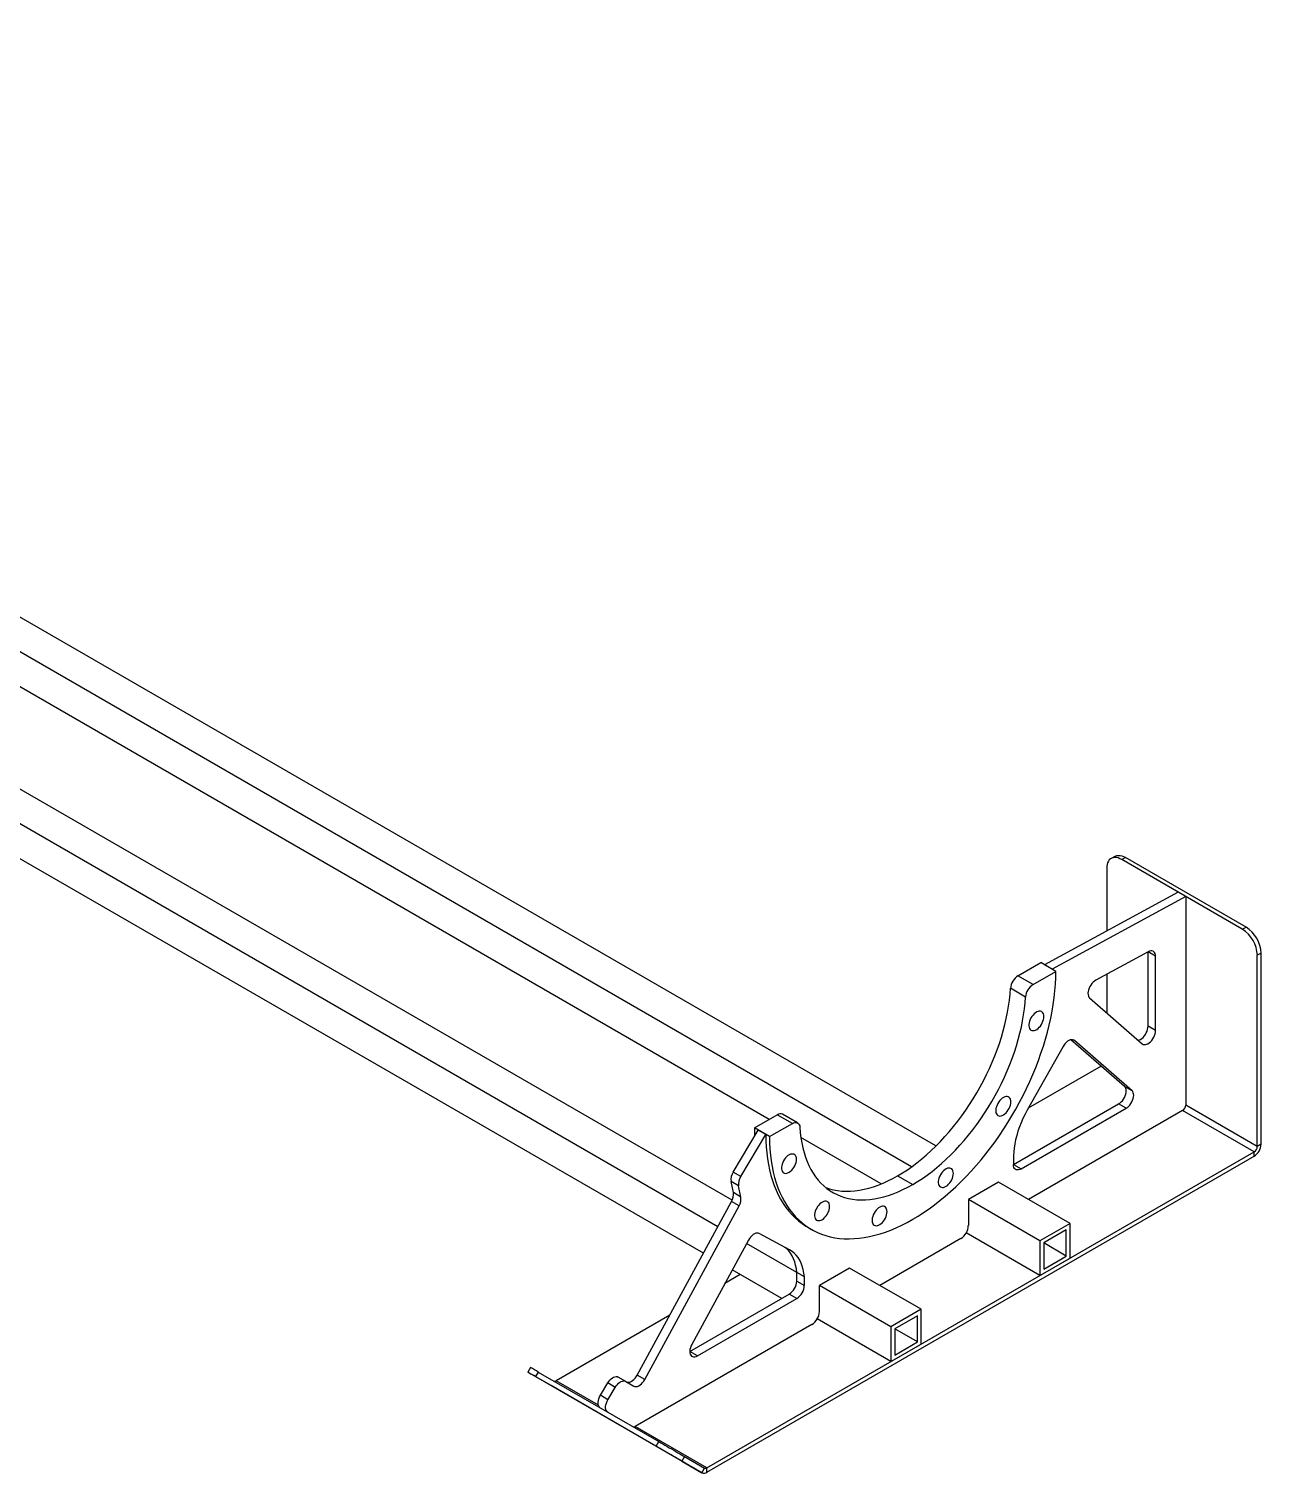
# Model space of a CAD drawing. Header units: millimetres. Extents: x 0 to 276, y 0 to 213.
# Drawn here: x 168.21 to 187.79, y 91.7 to 114.65 of the extents above; entities that cross this region are included whole.
import ezdxf

# ---------------------------------------------------------------- set-up
doc = ezdxf.new("R2010")
doc.units = ezdxf.units.MM

msp = doc.modelspace()

# ---------------------------------------------------------------- linework, layer by layer
at = {"color": 7, "linetype": 'Continuous', "lineweight": 25}
for p, q in [((182.624, 96.895), (151.875, 114.646)), ((182.238, 96.565), (151.396, 114.369)), ((179.976, 97.317), (151.396, 113.816)), ((179.386, 96.032), (149.509, 113.28)), ((179.158, 95.611), (149.03, 113.003)), ((178.929, 95.19), (149.03, 112.45)), ((185.467, 101.497), (185.407, 101.462)), ((185.636, 101.48), (185.576, 101.445)), ((187.492, 100.34), (185.576, 101.445)), ((187.552, 100.374), (185.636, 101.48)), ((185.337, 101.307), (185.337, 100.309)), ((186.474, 100.927), (184.35, 99.773)), ((186.594, 100.858), (184.47, 99.704)), ((186.594, 100.858), (186.474, 100.927)), ((186.594, 100.858), (186.594, 97.545)), ((187.492, 100.34), (187.552, 100.374)), ((185.999, 99.981), (185.163, 99.527)), ((186.115, 99.91), (185.995, 99.979)), ((185.995, 98.797), (185.995, 99.979)), ((186.115, 98.728), (186.115, 99.91)), ((187.791, 99.959), (187.731, 99.925)), ((187.731, 96.888), (187.731, 99.925)), ((187.791, 96.923), (187.791, 99.959)), ((183.927, 99.598), (184.29, 99.808)), ((184.167, 99.46), (184.53, 99.669)), ((184.53, 99.669), (184.29, 99.808)), ((184.47, 99.704), (184.35, 99.773)), ((185.337, 99.622), (185.337, 99.011)), ((184.047, 99.261), (183.808, 99.4)), ((184.167, 99.46), (183.927, 99.598)), ((185.065, 99.247), (185.901, 98.518)), ((186.115, 98.728), (185.995, 98.797)), ((184.645, 98.475), (184.075, 97.463)), ((185.621, 97.841), (184.769, 98.582)), ((184.825, 98.569), (184.806, 98.58)), ((185.74, 97.771), (184.825, 98.569)), ((185.251, 98.163), (184.092, 97.494)), ((185.74, 97.771), (185.621, 97.841)), ((183.857, 96.598), (185.527, 97.562)), ((185.647, 97.493), (185.527, 97.562)), ((187.731, 96.888), (186.594, 97.545)), ((179.74, 97.181), (180.103, 97.391)), ((180.343, 97.252), (180.103, 97.391)), ((180.427, 97.261), (180.188, 97.399)), ((183.977, 96.529), (185.647, 97.493)), ((186.543, 97.458), (184.097, 96.045)), ((187.681, 96.801), (186.543, 97.458)), ((179.403, 96.479), (179.8, 97.147)), ((179.522, 96.41), (179.92, 97.077)), ((179.98, 97.043), (179.74, 97.181)), ((179.92, 97.077), (179.8, 97.147)), ((179.98, 97.043), (180.343, 97.252)), ((181.754, 96.291), (180.478, 97.028)), ((187.791, 96.923), (187.731, 96.888)), ((178.984, 91.78), (187.681, 96.801)), ((178.984, 91.711), (187.681, 96.732)), ((183.857, 96.736), (183.857, 96.598)), ((187.681, 96.732), (187.681, 96.801)), ((179.522, 96.41), (179.403, 96.479)), ((182.015, 96.42), (182.255, 96.282)), ((183.857, 96.598), (183.977, 96.529)), ((179.488, 96.261), (179.368, 96.33)), ((179.405, 96.153), (179.368, 96.33)), ((179.525, 96.083), (179.488, 96.261)), ((183.618, 96.321), (183.139, 96.045)), ((184.755, 95.665), (183.618, 96.321)), ((177.878, 93.253), (179.376, 96.014)), ((177.998, 93.184), (179.496, 95.945)), ((179.496, 95.945), (179.376, 96.014)), ((179.525, 96.083), (179.405, 96.153)), ((184.276, 95.388), (183.139, 96.045)), ((183.139, 96.045), (183.139, 95.63)), ((180.299, 95.243), (179.817, 95.504)), ((180.586, 95.604), (180.646, 95.57)), ((184.276, 94.835), (183.104, 95.512)), ((184.755, 95.665), (184.276, 95.388)), ((184.695, 95.561), (184.336, 95.354)), ((184.695, 95.146), (184.695, 95.561)), ((184.755, 95.112), (184.755, 95.665)), ((179.645, 95.399), (178.745, 93.74)), ((180.413, 94.886), (179.616, 95.346)), ((183.019, 95.423), (181.73, 94.679)), ((184.276, 95.388), (184.276, 94.835)), ((184.336, 95.354), (184.336, 94.939)), ((184.695, 95.146), (184.336, 95.354)), ((184.276, 94.835), (184.755, 95.112)), ((184.336, 94.939), (184.695, 95.146)), ((179.515, 94.852), (179.272, 94.711)), ((180.173, 94.471), (179.388, 94.925)), ((180.533, 94.817), (180.413, 94.886)), ((180.413, 94.748), (180.413, 94.886)), ((180.533, 94.679), (180.533, 94.817)), ((181.251, 94.955), (180.772, 94.679)), ((182.389, 94.299), (181.251, 94.955)), ((180.413, 94.748), (180.533, 94.679)), ((181.91, 94.022), (180.772, 94.679)), ((180.772, 94.264), (180.772, 94.679)), ((178.713, 93.629), (180.293, 94.541)), ((178.833, 93.559), (180.413, 94.471)), ((180.413, 94.471), (180.293, 94.541)), ((178.394, 94.205), (176.589, 93.162)), ((181.91, 93.469), (180.737, 94.146)), ((182.389, 94.299), (181.91, 94.022)), ((182.329, 94.195), (181.969, 93.988)), ((182.329, 93.78), (182.329, 94.195)), ((182.389, 93.746), (182.389, 94.299)), ((180.652, 94.057), (177.846, 92.437)), ((181.91, 94.022), (181.91, 93.469)), ((181.969, 93.988), (181.969, 93.573)), ((182.329, 93.78), (181.969, 93.988)), ((181.91, 93.469), (182.389, 93.746)), ((181.969, 93.573), (182.329, 93.78)), ((178.833, 93.559), (178.713, 93.629)), ((176.182, 93.374), (176.139, 93.3)), ((176.511, 93.086), (176.193, 93.269)), ((176.306, 93.302), (176.263, 93.229)), ((176.263, 93.229), (178.179, 92.123)), ((176.306, 93.302), (178.221, 92.196)), ((177.696, 93.154), (177.576, 93.223)), ((177.998, 93.184), (177.878, 93.253)), ((178.906, 91.703), (176.511, 93.086)), ((177.26, 92.775), (176.589, 93.162)), ((177.292, 92.933), (177.409, 93.129)), ((177.529, 93.059), (177.409, 93.129)), ((177.412, 92.863), (177.529, 93.059)), ((177.696, 93.154), (177.825, 93.08)), ((177.412, 92.863), (177.292, 92.933)), ((178.984, 91.78), (177.846, 92.437)), ((178.179, 92.123), (178.221, 92.196)), ((178.63, 91.96), (178.588, 91.887)), ((178.588, 91.887), (178.906, 91.703)), ((178.63, 91.96), (178.948, 91.776)), ((178.906, 91.703), (178.948, 91.776)), ((178.984, 91.711), (178.984, 91.78))]:
    msp.add_line(p, q, dxfattribs=at)
at = {"color": 7, "linetype": 'Continuous', "lineweight": 25, "flags": 128}
for points in [[(185.576, 101.445), (185.547, 101.46), (185.519, 101.471), (185.491, 101.477), (185.465, 101.478), (185.44, 101.475), (185.417, 101.468), (185.397, 101.456), (185.379, 101.44), (185.364, 101.42), (185.352, 101.396), (185.344, 101.369), (185.338, 101.34), (185.337, 101.307)], [(185.467, 101.497), (185.477, 101.502), (185.5, 101.51), (185.525, 101.513), (185.551, 101.511), (185.579, 101.505), (185.607, 101.495), (185.636, 101.48)], [(186.115, 99.91), (186.113, 99.933), (186.108, 99.953), (186.099, 99.969), (186.088, 99.982), (186.074, 99.991), (186.057, 99.995), (186.039, 99.995), (186.019, 99.99), (185.999, 99.981)], [(179.98, 97.043), (179.981, 96.943), (179.986, 96.846), (179.995, 96.75), (180.006, 96.657), (180.021, 96.567), (180.04, 96.479), (180.061, 96.394), (180.086, 96.311), (180.114, 96.232), (180.145, 96.156), (180.179, 96.083), (180.216, 96.014), (180.256, 95.947), (180.299, 95.885), (180.345, 95.826), (180.394, 95.771), (180.445, 95.719), (180.5, 95.671), (180.556, 95.628), (180.616, 95.588), (180.677, 95.553), (180.741, 95.521), (180.807, 95.494), (180.876, 95.471), (180.946, 95.452), (181.018, 95.437), (181.092, 95.427), (181.168, 95.421), (181.245, 95.419), (181.324, 95.422), (181.404, 95.429), (181.486, 95.44), (181.568, 95.455), (181.652, 95.475), (181.736, 95.499), (181.822, 95.527), (181.907, 95.559), (181.994, 95.596), (182.081, 95.636), (182.168, 95.681), (182.255, 95.729), (182.342, 95.781), (182.429, 95.837), (182.516, 95.897), (182.602, 95.96), (182.688, 96.027), (182.773, 96.097), (182.858, 96.171), (182.941, 96.248), (183.024, 96.328), (183.105, 96.41), (183.185, 96.496), (183.264, 96.585), (183.342, 96.676), (183.417, 96.769), (183.491, 96.865), (183.564, 96.963), (183.634, 97.063), (183.702, 97.165), (183.768, 97.269), (183.832, 97.374), (183.894, 97.481), (183.953, 97.589), (184.01, 97.698), (184.064, 97.808), (184.115, 97.919), (184.164, 98.031), (184.21, 98.143), (184.253, 98.255), (184.293, 98.367), (184.331, 98.48), (184.365, 98.592), (184.396, 98.704), (184.424, 98.816), (184.448, 98.926), (184.47, 99.036), (184.488, 99.145), (184.503, 99.253), (184.515, 99.36), (184.523, 99.465), (184.528, 99.568), (184.53, 99.669)], [(182.015, 96.42), (182.093, 96.467), (182.17, 96.517), (182.247, 96.571), (182.323, 96.629), (182.399, 96.69), (182.474, 96.754), (182.549, 96.822), (182.622, 96.893), (182.694, 96.967), (182.765, 97.043), (182.835, 97.122), (182.903, 97.204), (182.97, 97.288), (183.034, 97.375), (183.097, 97.463), (183.158, 97.554), (183.216, 97.646), (183.273, 97.74), (183.327, 97.835), (183.379, 97.931), (183.428, 98.029), (183.474, 98.127), (183.518, 98.226), (183.559, 98.325), (183.597, 98.425), (183.632, 98.525), (183.664, 98.625), (183.693, 98.724), (183.719, 98.824), (183.742, 98.922), (183.762, 99.02), (183.778, 99.117), (183.791, 99.212), (183.801, 99.307), (183.808, 99.4)], [(185.163, 99.527), (185.142, 99.514), (185.121, 99.496), (185.102, 99.476), (185.085, 99.452), (185.07, 99.427), (185.057, 99.4), (185.048, 99.373), (185.042, 99.347), (185.039, 99.321), (185.041, 99.298), (185.046, 99.277), (185.054, 99.26), (185.065, 99.247)], [(182.255, 96.282), (182.332, 96.329), (182.409, 96.379), (182.486, 96.433), (182.563, 96.491), (182.639, 96.552), (182.714, 96.616), (182.788, 96.684), (182.862, 96.755), (182.934, 96.828), (183.005, 96.905), (183.075, 96.984), (183.143, 97.066), (183.209, 97.15), (183.274, 97.237), (183.336, 97.325), (183.397, 97.415), (183.456, 97.508), (183.512, 97.601), (183.566, 97.697), (183.618, 97.793), (183.667, 97.89), (183.714, 97.989), (183.757, 98.088), (183.798, 98.187), (183.836, 98.287), (183.872, 98.387), (183.904, 98.487), (183.933, 98.586), (183.959, 98.685), (183.982, 98.784), (184.001, 98.882), (184.018, 98.979), (184.031, 99.074), (184.041, 99.169), (184.047, 99.261)], [(184.341, 98.952), (184.339, 98.974), (184.334, 98.994), (184.325, 99.011), (184.314, 99.023), (184.3, 99.032), (184.284, 99.037), (184.266, 99.037), (184.246, 99.033), (184.226, 99.024), (184.206, 99.011), (184.186, 98.995), (184.167, 98.975), (184.15, 98.953), (184.134, 98.929), (184.122, 98.903), (184.112, 98.877), (184.105, 98.851), (184.102, 98.826), (184.102, 98.802), (184.105, 98.781), (184.112, 98.763), (184.122, 98.748), (184.134, 98.737), (184.15, 98.731), (184.167, 98.728), (184.186, 98.73), (184.206, 98.737), (184.226, 98.748), (184.246, 98.762), (184.266, 98.78), (184.284, 98.801), (184.3, 98.825), (184.314, 98.85), (184.325, 98.876), (184.334, 98.902), (184.339, 98.928), (184.341, 98.952)], [(185.837, 98.575), (185.852, 98.579), (185.873, 98.588), (185.894, 98.602), (185.915, 98.62), (185.934, 98.641), (185.952, 98.665), (185.967, 98.691), (185.979, 98.718), (185.988, 98.745), (185.993, 98.772), (185.995, 98.797)], [(185.901, 98.518), (185.916, 98.509), (185.933, 98.505), (185.952, 98.505), (185.972, 98.51), (185.993, 98.519), (186.014, 98.533), (186.035, 98.551), (186.054, 98.572), (186.071, 98.596), (186.086, 98.622), (186.098, 98.649), (186.107, 98.676), (186.113, 98.702), (186.115, 98.728)], [(184.825, 98.569), (184.811, 98.578), (184.794, 98.583), (184.776, 98.583), (184.757, 98.579), (184.737, 98.57), (184.716, 98.558), (184.696, 98.541), (184.677, 98.522), (184.66, 98.5), (184.645, 98.475)], [(185.527, 97.562), (185.548, 97.576), (185.568, 97.594), (185.586, 97.614), (185.603, 97.638), (185.618, 97.663), (185.63, 97.689), (185.639, 97.716), (185.645, 97.742), (185.647, 97.767), (185.645, 97.79), (185.64, 97.81), (185.632, 97.827), (185.621, 97.841)], [(185.647, 97.493), (185.667, 97.507), (185.687, 97.525), (185.706, 97.545), (185.723, 97.569), (185.738, 97.594), (185.75, 97.62), (185.759, 97.647), (185.764, 97.673), (185.767, 97.698), (185.765, 97.721), (185.76, 97.741), (185.752, 97.758), (185.74, 97.771)], [(183.814, 97.594), (183.812, 97.616), (183.807, 97.636), (183.799, 97.653), (183.787, 97.666), (183.773, 97.674), (183.757, 97.679), (183.739, 97.679), (183.719, 97.675), (183.699, 97.666), (183.679, 97.653), (183.659, 97.637), (183.64, 97.617), (183.623, 97.595), (183.608, 97.571), (183.595, 97.545), (183.585, 97.519), (183.578, 97.493), (183.575, 97.468), (183.575, 97.444), (183.578, 97.423), (183.585, 97.405), (183.595, 97.39), (183.608, 97.379), (183.623, 97.373), (183.64, 97.37), (183.659, 97.373), (183.679, 97.379), (183.699, 97.39), (183.719, 97.404), (183.739, 97.422), (183.757, 97.443), (183.773, 97.467), (183.787, 97.492), (183.799, 97.518), (183.807, 97.544), (183.812, 97.57), (183.814, 97.594)], [(184.075, 97.463), (184.04, 97.398), (184.007, 97.331), (183.978, 97.264), (183.951, 97.197), (183.928, 97.129), (183.907, 97.061), (183.891, 96.994), (183.877, 96.928), (183.867, 96.862), (183.86, 96.799), (183.857, 96.736)], [(179.74, 97.181), (179.742, 97.081), (179.743, 97.051)], [(179.92, 97.077), (179.922, 96.978), (179.927, 96.88), (179.935, 96.785), (179.946, 96.692), (179.961, 96.601), (179.98, 96.513), (180.001, 96.428), (180.026, 96.346), (180.054, 96.267), (180.085, 96.191), (180.119, 96.118), (180.156, 96.048), (180.196, 95.982), (180.239, 95.919), (180.285, 95.86), (180.334, 95.805), (180.386, 95.754), (180.44, 95.706), (180.496, 95.662), (180.556, 95.623), (180.586, 95.604)], [(180.343, 97.252), (180.363, 97.262), (180.382, 97.267), (180.4, 97.269), (180.417, 97.265), (180.432, 97.258), (180.444, 97.247), (180.453, 97.231), (180.459, 97.213), (180.462, 97.192)], [(180.462, 97.192), (180.469, 97.106), (180.478, 97.023), (180.492, 96.943), (180.508, 96.865), (180.528, 96.79), (180.55, 96.718), (180.576, 96.649), (180.606, 96.583), (180.638, 96.52), (180.673, 96.461), (180.711, 96.405), (180.752, 96.353), (180.796, 96.304), (180.842, 96.26), (180.891, 96.219), (180.943, 96.182), (180.997, 96.149), (181.054, 96.121), (181.112, 96.096), (181.173, 96.076), (181.236, 96.06), (181.3, 96.048), (181.367, 96.041), (181.435, 96.038), (181.504, 96.039), (181.575, 96.044), (181.648, 96.054), (181.721, 96.068), (181.795, 96.086), (181.871, 96.108), (181.947, 96.135), (182.023, 96.166), (182.1, 96.201), (182.177, 96.239), (182.255, 96.282)], [(180.408, 96.682), (180.407, 96.704), (180.401, 96.724), (180.393, 96.741), (180.382, 96.753), (180.368, 96.762), (180.351, 96.767), (180.333, 96.767), (180.314, 96.762), (180.294, 96.754), (180.273, 96.741), (180.253, 96.725), (180.235, 96.705), (180.217, 96.683), (180.202, 96.659), (180.189, 96.633), (180.179, 96.607), (180.173, 96.581), (180.169, 96.556), (180.169, 96.532), (180.173, 96.511), (180.179, 96.493), (180.189, 96.478), (180.202, 96.467), (180.217, 96.46), (180.235, 96.458), (180.253, 96.46), (180.273, 96.467), (180.294, 96.478), (180.314, 96.492), (180.333, 96.51), (180.351, 96.531), (180.368, 96.555), (180.382, 96.58), (180.393, 96.606), (180.401, 96.632), (180.407, 96.658), (180.408, 96.682)], [(180.871, 96.235), (180.873, 96.235), (180.933, 96.214), (180.996, 96.198), (181.061, 96.186), (181.127, 96.179), (181.195, 96.176), (181.265, 96.177), (181.336, 96.182), (181.408, 96.192), (181.482, 96.206), (181.556, 96.224), (181.631, 96.247), (181.707, 96.273), (181.784, 96.304), (181.861, 96.339), (181.938, 96.378), (182.015, 96.42)], [(182.901, 96.459), (182.9, 96.481), (182.894, 96.501), (182.886, 96.518), (182.875, 96.53), (182.861, 96.539), (182.844, 96.544), (182.826, 96.544), (182.807, 96.54), (182.787, 96.531), (182.766, 96.518), (182.746, 96.502), (182.728, 96.482), (182.71, 96.46), (182.695, 96.436), (182.682, 96.41), (182.672, 96.384), (182.666, 96.358), (182.662, 96.333), (182.662, 96.309), (182.666, 96.288), (182.672, 96.27), (182.682, 96.255), (182.695, 96.244), (182.71, 96.238), (182.728, 96.235), (182.746, 96.237), (182.766, 96.244), (182.787, 96.255), (182.807, 96.269), (182.826, 96.287), (182.844, 96.308), (182.861, 96.332), (182.875, 96.357), (182.886, 96.383), (182.894, 96.409), (182.9, 96.435), (182.901, 96.459)], [(183.977, 96.529), (183.956, 96.519), (183.936, 96.514), (183.917, 96.513), (183.9, 96.517), (183.885, 96.525), (183.873, 96.538), (183.864, 96.555), (183.859, 96.575), (183.857, 96.598)], [(180.935, 95.932), (180.933, 95.955), (180.928, 95.974), (180.92, 95.991), (180.909, 96.004), (180.894, 96.013), (180.878, 96.017), (180.86, 96.017), (180.841, 96.013), (180.82, 96.004), (180.8, 95.992), (180.78, 95.975), (180.761, 95.956), (180.744, 95.933), (180.729, 95.909), (180.716, 95.883), (180.706, 95.857), (180.699, 95.831), (180.696, 95.806), (180.696, 95.783), (180.699, 95.761), (180.706, 95.743), (180.716, 95.728), (180.729, 95.718), (180.744, 95.711), (180.761, 95.709), (180.78, 95.711), (180.8, 95.717), (180.82, 95.728), (180.841, 95.743), (180.86, 95.761), (180.878, 95.782), (180.894, 95.805), (180.909, 95.83), (180.92, 95.856), (180.928, 95.882), (180.933, 95.908), (180.935, 95.932)], [(181.848, 95.851), (181.846, 95.873), (181.841, 95.893), (181.832, 95.909), (181.821, 95.922), (181.807, 95.931), (181.791, 95.936), (181.773, 95.936), (181.753, 95.931), (181.733, 95.923), (181.713, 95.91), (181.693, 95.894), (181.674, 95.874), (181.657, 95.852), (181.641, 95.827), (181.629, 95.802), (181.619, 95.776), (181.612, 95.75), (181.609, 95.724), (181.609, 95.701), (181.612, 95.68), (181.619, 95.662), (181.629, 95.647), (181.641, 95.636), (181.657, 95.629), (181.674, 95.627), (181.693, 95.629), (181.713, 95.636), (181.733, 95.646), (181.753, 95.661), (181.773, 95.679), (181.791, 95.7), (181.807, 95.723), (181.821, 95.748), (181.832, 95.774), (181.841, 95.801), (181.846, 95.826), (181.848, 95.851)], [(179.817, 95.504), (179.8, 95.51), (179.782, 95.511), (179.762, 95.507), (179.741, 95.499), (179.719, 95.486), (179.698, 95.469), (179.679, 95.448), (179.661, 95.425), (179.645, 95.399)], [(180.413, 94.886), (180.406, 94.945), (180.395, 95.001), (180.38, 95.053), (180.361, 95.103), (180.339, 95.148), (180.314, 95.189), (180.285, 95.227), (180.253, 95.26), (180.223, 95.284)], [(180.533, 94.817), (180.525, 94.876), (180.514, 94.932), (180.5, 94.984), (180.481, 95.033), (180.459, 95.079), (180.434, 95.12), (180.405, 95.158), (180.373, 95.19), (180.337, 95.219), (180.299, 95.243)], [(178.745, 93.74), (178.732, 93.713), (178.722, 93.686), (178.716, 93.658), (178.713, 93.633), (178.715, 93.609), (178.72, 93.588), (178.728, 93.57), (178.74, 93.557), (178.755, 93.548), (178.772, 93.544), (178.791, 93.544), (178.812, 93.549), (178.833, 93.559)], [(176.263, 93.229), (176.236, 93.245), (176.211, 93.259), (176.189, 93.271), (176.171, 93.282), (176.157, 93.29), (176.147, 93.296), (176.141, 93.299), (176.139, 93.3), (176.142, 93.299), (176.149, 93.295), (176.16, 93.289), (176.174, 93.28), (176.193, 93.269)], [(177.409, 93.129), (177.425, 93.153), (177.443, 93.175), (177.462, 93.194), (177.483, 93.209), (177.503, 93.221), (177.523, 93.228), (177.543, 93.231), (177.561, 93.229), (177.576, 93.223)], [(177.706, 93.148), (177.721, 93.142), (177.74, 93.141), (177.76, 93.144), (177.781, 93.153), (177.803, 93.166), (177.824, 93.183), (177.844, 93.204), (177.862, 93.227), (177.878, 93.253)], [(177.825, 93.08), (177.841, 93.073), (177.86, 93.072), (177.88, 93.075), (177.901, 93.084), (177.923, 93.097), (177.944, 93.114), (177.964, 93.135), (177.982, 93.158), (177.998, 93.184)], [(177.529, 93.059), (177.545, 93.084), (177.563, 93.105), (177.582, 93.124), (177.602, 93.14), (177.623, 93.152), (177.643, 93.159), (177.662, 93.162), (177.68, 93.16), (177.696, 93.154)], [(177.29, 92.734), (177.277, 92.745), (177.266, 92.76), (177.259, 92.779), (177.256, 92.801), (177.256, 92.825), (177.26, 92.852), (177.267, 92.879), (177.278, 92.906), (177.292, 92.933)], [(177.41, 92.665), (177.396, 92.675), (177.386, 92.691), (177.379, 92.709), (177.375, 92.732), (177.376, 92.756), (177.379, 92.782), (177.387, 92.81), (177.398, 92.837), (177.412, 92.863)], [(178.588, 91.887), (178.566, 91.9), (178.54, 91.914), (178.512, 91.93), (178.482, 91.948), (178.449, 91.967), (178.415, 91.986), (178.38, 92.007), (178.345, 92.027), (178.31, 92.047), (178.275, 92.067), (178.241, 92.087), (178.209, 92.105), (178.179, 92.123)], [(178.221, 92.196), (178.251, 92.179), (178.284, 92.16), (178.317, 92.141), (178.352, 92.121), (178.387, 92.1), (178.423, 92.08), (178.458, 92.06), (178.492, 92.04), (178.524, 92.021), (178.555, 92.004), (178.583, 91.988), (178.608, 91.973), (178.63, 91.96)]]:
    msp.add_lwpolyline(points, dxfattribs=at)
at = {"color": 7, "linetype": 'Continuous', "lineweight": 25}
for centre, radius, start, end in [((187.213, 99.902), 0.519, 2.5201, 57.4799), ((187.273, 99.936), 0.519, 2.5202, 57.4798), ((184.068, 99.378), 0.261, 122.6252, 175.3054), ((184.308, 99.24), 0.261, 122.6252, 175.3054), ((186.485, 97.55), 0.109, 302.6055, 357.3945), ((180.153, 97.323), 0.0835, 65.0213, 126.2892), ((187.553, 96.933), 0.238, 302.4763, 357.5237), ((187.622, 96.893), 0.109, 302.6055, 357.3945), ((179.588, 96.358), 0.221, 146.7893, 187.1734), ((179.707, 96.288), 0.221, 146.7893, 187.1734), ((179.192, 96.124), 0.215, 329.1103, 7.5351), ((179.311, 96.055), 0.215, 329.1103, 7.5351), ((182.88, 95.641), 0.259, 302.4763, 357.5237), ((180.154, 94.759), 0.259, 302.4764, 357.5236), ((180.274, 94.69), 0.259, 302.4763, 357.5237), ((180.513, 94.275), 0.259, 302.4763, 357.5237), ((-9.865, -229.107), 372.3, 59.99633, 60.01836), ((176.568, 93.192), 0.0366, 249.6196, 305.267), ((177.825, 92.467), 0.0366, 249.6196, 305.267), ((178.938, 91.775), 0.0784, 245.686, 305.6182), ((178.963, 91.809), 0.0358, 245.686, 305.6182)]:
    msp.add_arc(centre, radius, start, end, dxfattribs=at)

doc.saveas('drawing.dxf')
